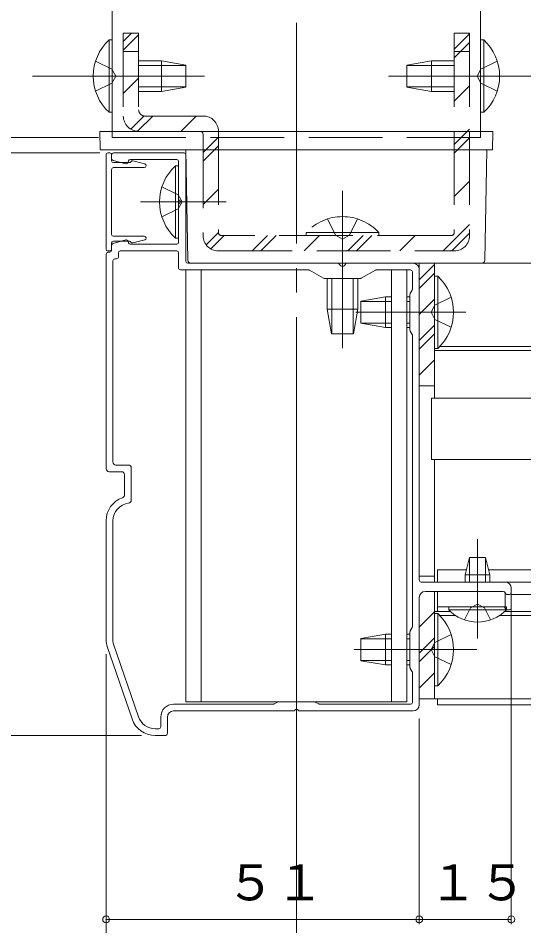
# Model space of a CAD drawing. Units: millimetres, scale not verified. Extents: x -1682 to -296, y -1188 to 1054.
# Drawn here: x -1189.7 to -1107.4, y -1064.8 to -916.8 of the extents above; entities that cross this region are included whole.
import ezdxf
from ezdxf.enums import TextEntityAlignment as Align

# ---------------------------------------------------------------- set-up
doc = ezdxf.new("R2010")
doc.units = ezdxf.units.MM
doc.header["$LTSCALE"] = 4
doc.linetypes.add('CHAIN2', pattern=[12, 9, -1, 1, -1])
doc.linetypes.add('DASHED3', pattern=[4, 3, -1])
for name, color, linetype, lineweight in [('0-3_YKK_11', 7, 'Continuous', 9), ('0-4_YKK_12', 2, 'Continuous', 9), ('0-6_YKK_13', 4, 'Continuous', 9), ('0-7_YKK_D', 6, 'Continuous', 9)]:
    doc.layers.add(name, color=color, linetype=linetype, lineweight=lineweight)
doc.styles.add('ＭＳ ゴシック', font='')
doc.styles.get('ＭＳ ゴシック').set_extended_font_data('MS Gothic')

msp = doc.modelspace()

# ---------------------------------------------------------------- linework, layer by layer
at = {"layer": '0-3_YKK_11'}
for p, q in [((-1175.393, -939.071), (-1175.393, -954.471)), ((-1174.794, -938.771), (-1175.094, -938.771)), ((-1174.494, -939.708), (-1174.494, -939.071)), ((-1174.494, -939.071), (-1174.494, -940.071)), ((-1174.194, -938.771), (-1162.694, -938.771)), ((-1162.393, -956.471), (-1162.393, -939.071)), ((-1172.171, -940.56), (-1174.271, -939.997)), ((-1171.613, -940.371), (-1174.194, -940.371)), ((-1174.194, -941.171), (-1169.188, -941.171)), ((-1171.804, -940.348), (-1171.736, -940.093)), ((-1163.893, -939.871), (-1171.446, -939.871)), ((-1169.112, -940.591), (-1171.016, -940.081)), ((-1163.594, -946.313), (-1163.594, -940.171)), ((-1174.494, -941.471), (-1174.494, -952.071)), ((-1163.594, -953.371), (-1163.594, -947.229)), ((-1172.171, -952.981), (-1174.271, -953.544)), ((-1169.188, -952.371), (-1174.194, -952.371)), ((-1169.112, -952.951), (-1171.016, -953.461)), ((-1174.494, -953.471), (-1174.494, -954.471)), ((-1174.494, -954.67), (-1174.494, -953.834)), ((-1171.613, -953.171), (-1174.194, -953.171)), ((-1171.804, -953.193), (-1171.735, -953.449)), ((-1163.893, -953.671), (-1171.446, -953.671)), ((-1175.393, -955.27), (-1175.393, -990.271)), ((-1174.794, -954.771), (-1175.094, -954.771)), ((-1174.793, -954.97), (-1175.093, -954.97)), ((-1173.394, -955.071), (-1173.394, -955.77)), ((-1163.893, -954.771), (-1173.094, -954.771)), ((-1163.594, -957.571), (-1163.594, -955.071)), ((-1174.293, -956.37), (-1174.293, -989.171)), ((-1173.694, -956.07), (-1173.993, -956.07)), ((-1137.635, -956.771), (-1162.094, -956.771)), ((-1125.393, -956.771), (-1136.152, -956.771)), ((-1142.399, -957.871), (-1163.294, -957.871)), ((-1139.963, -959.231), (-1142.249, -957.911)), ((-1133.824, -959.231), (-1131.538, -957.911)), ((-1125.793, -957.871), (-1131.388, -957.871)), ((-1125.494, -960.998), (-1125.494, -958.171)), ((-1124.393, -1008.471), (-1124.393, -957.771)), ((-1133.974, -959.271), (-1139.813, -959.271)), ((-1125.894, -961.851), (-1125.894, -967.691)), ((-1125.853, -961.701), (-1125.534, -961.148)), ((-1125.853, -967.841), (-1125.534, -968.394)), ((-1125.494, -1015.998), (-1125.494, -968.544)), ((-1173.794, -989.671), (-1171.793, -989.671)), ((-1174.894, -990.771), (-1172.893, -990.771)), ((-1172.394, -991.271), (-1172.394, -994.528)), ((-1171.294, -990.171), (-1171.294, -995.395)), ((-1175.393, -998.771), (-1175.393, -1018.271)), ((-1174.293, -998.771), (-1174.293, -1018.271)), ((-1110.394, -1008.771), (-1124.094, -1008.771)), ((-1123.394, -1010.271), (-1110.693, -1010.271)), ((-1109.394, -1010.471), (-1109.394, -1009.771)), ((-1124.393, -1028.771), (-1124.393, -1011.271)), ((-1110.102, -1010.771), (-1109.693, -1010.771)), ((-1125.853, -1016.701), (-1125.534, -1016.148)), ((-1125.894, -1016.851), (-1125.894, -1022.691)), ((-1175.231, -1019.244), (-1171.177, -1031.068)), ((-1174.191, -1018.887), (-1170.137, -1030.712)), ((-1125.853, -1022.841), (-1125.534, -1023.394)), ((-1125.494, -1028.371), (-1125.494, -1023.544)), ((-1147.463, -1028.311), (-1148.017, -1028.631)), ((-1141.474, -1028.271), (-1147.313, -1028.271)), ((-1141.324, -1028.311), (-1140.77, -1028.631)), ((-1164.394, -1028.671), (-1148.167, -1028.671)), ((-1164.394, -1029.771), (-1144.913, -1029.771)), ((-1143.874, -1029.771), (-1125.393, -1029.771)), ((-1140.62, -1028.671), (-1125.793, -1028.671)), ((-1166.494, -1032.371), (-1166.494, -1030.771)), ((-1165.393, -1030.771), (-1165.393, -1033.471)), ((-1166.793, -1032.671), (-1167.393, -1032.671)), ((-1167.393, -1033.771), (-1165.693, -1033.771))]:
    msp.add_line(p, q, dxfattribs=at)
for centre, radius, start, end in [((-1175.094, -939.071), 0.3, 90, 180), ((-1174.794, -939.071), 0.3, 0, 90), ((-1174.194, -939.071), 0.3, 90, 180), ((-1174.194, -939.708), 0.3, 180, 255), ((-1162.694, -939.071), 0.3, 0, 90), ((-1174.194, -940.071), 0.3, 180, 270), ((-1174.194, -941.471), 0.3, 90, 180), ((-1172.093, -940.27), 0.3, 255, 345), ((-1171.446, -940.171), 0.3, 90, 165), ((-1171.613, -940.071), 0.3, 270, 330), ((-1171.094, -940.371), 0.3, 75.00032, 150), ((-1169.188, -940.876), 0.295, 270, 74.99791), ((-1163.893, -940.171), 0.3, 0, 90), ((-1163.394, -946.313), 0.2, 180, 246.42181), ((-1163.394, -947.229), 0.2, 113.57817, 180), ((-1163.593, -946.771), 0.3, 293.57817, 66.42181), ((-1174.194, -952.071), 0.3, 180, 270), ((-1172.093, -953.271), 0.3, 15, 105), ((-1169.188, -952.666), 0.295, 285.00208, 90), ((-1175.094, -954.471), 0.3, 180, 270), ((-1174.794, -954.471), 0.3, 270, 0), ((-1174.194, -953.471), 0.3, 90, 180), ((-1174.194, -953.834), 0.3, 105, 180), ((-1171.446, -953.371), 0.3, 195, 270), ((-1171.613, -953.471), 0.3, 30, 90), ((-1171.094, -953.171), 0.3, 210, 284.99966), ((-1163.893, -953.371), 0.3, 270, 0), ((-1175.093, -955.27), 0.3, 90, 180), ((-1174.793, -954.67), 0.3, 270, 0), ((-1173.694, -955.77), 0.3, 270, 0), ((-1173.094, -955.071), 0.3, 90, 180), ((-1163.893, -955.071), 0.3, 0, 90), ((-1173.993, -956.37), 0.3, 90, 180), ((-1162.094, -956.471), 0.3, 180, 270), ((-1137.635, -957.071), 0.3, 22.02219, 90), ((-1136.893, -956.771), 0.5, 202.02219, 337.9778), ((-1136.152, -957.071), 0.3, 90, 157.9778), ((-1125.393, -957.771), 1, 0, 90), ((-1163.294, -957.571), 0.3, 180, 270), ((-1142.399, -958.171), 0.3, 60.0002, 90), ((-1131.388, -958.171), 0.3, 90, 119.99962), ((-1125.793, -958.171), 0.3, 0, 90), ((-1139.813, -958.971), 0.3, 240.0002, 270), ((-1133.974, -958.971), 0.3, 270, 299.99962), ((-1125.594, -961.851), 0.3, 150, 180), ((-1125.793, -960.998), 0.3, 330, 0), ((-1125.594, -967.691), 0.3, 180, 210), ((-1125.793, -968.544), 0.3, 0, 30), ((-1173.794, -989.171), 0.5, 180, 270), ((-1171.793, -990.171), 0.5, 0, 90), ((-1174.894, -990.271), 0.5, 180, 270), ((-1172.893, -991.271), 0.5, 0, 90), ((-1171.394, -998.771), 4, 109.47121, 180), ((-1171.394, -998.771), 2.9, 96.75612, 180), ((-1172.893, -994.528), 0.5, 289.47121, 0), ((-1171.793, -995.395), 0.5, 276.75612, 0), ((-1124.094, -1008.471), 0.3, 180, 270), ((-1110.394, -1009.771), 1, 0, 90), ((-1123.394, -1011.271), 1, 90, 180), ((-1110.693, -1010.571), 0.3, 9.59525, 90), ((-1110.102, -1010.471), 0.3, 189.59525, 270), ((-1109.693, -1010.471), 0.3, 270, 0), ((-1125.793, -1015.998), 0.3, 330, 0), ((-1125.593, -1016.851), 0.3, 150, 180), ((-1172.394, -1018.271), 3, 180, 198.92464), ((-1172.393, -1018.271), 1.9, 180, 198.92464), ((-1125.593, -1022.691), 0.3, 180, 210), ((-1125.793, -1023.544), 0.3, 0, 30), ((-1147.313, -1028.571), 0.3, 90, 119.99998), ((-1141.474, -1028.571), 0.3, 60, 90), ((-1125.793, -1028.371), 0.3, 270, 0), ((-1164.394, -1030.771), 2.1, 90, 180), ((-1164.394, -1030.771), 1, 90, 180), ((-1148.167, -1028.371), 0.3, 270, 300), ((-1144.913, -1029.471), 0.3, 270, 329.99966), ((-1144.393, -1029.771), 0.3, 30.00032, 149.99966), ((-1143.874, -1029.471), 0.3, 210.00032, 270), ((-1140.62, -1028.371), 0.3, 239.99998, 270), ((-1125.393, -1028.771), 1, 270, 0), ((-1167.393, -1029.771), 4, 198.92464, 270), ((-1167.393, -1029.771), 2.9, 198.92464, 270), ((-1166.793, -1032.371), 0.3, 270, 0), ((-1165.693, -1033.471), 0.3, 270, 0)]:
    msp.add_arc(centre, radius, start, end, dxfattribs=at)
at = {"layer": '0-4_YKK_12'}
for p, q in [((-1174.393, -821.562), (-1174.393, -935.271)), ((-1114.393, -935.271), (-1114.393, -821.562)), ((-1162.393, -1028.271), (-1162.393, -957.871)), ((-1159.893, -957.871), (-1159.893, -1028.271)), ((-1128.894, -957.871), (-1128.894, -1028.271)), ((-1126.393, -1028.271), (-1126.393, -957.871)), ((-1122.394, -978.771), (-1122.394, -988.771)), ((-1122.394, -978.771), (-1041.688, -978.771)), ((-1122.394, -988.771), (-1041.688, -988.771)), ((-1121.393, -1006.771), (-1116.693, -1006.771)), ((-1121.393, -1006.771), (-1121.393, -1008.771)), ((-1113.093, -1006.771), (-1081.894, -1006.771)), ((-1041.688, -1008.771), (-1121.393, -1008.771)), ((-1121.393, -1010.271), (-1121.393, -1013.564)), ((-1110.398, -1013.021), (-1110.398, -1010.521)), ((-1109.393, -1012.971), (-1109.393, -1010.471)), ((-1041.688, -1010.771), (-1109.393, -1010.771)), ((-1121.393, -1012.771), (-1110.693, -1012.771)), ((-1110.102, -1013.271), (-1109.693, -1013.271)), ((-1162.393, -1028.271), (-1126.393, -1028.271)), ((-1121.393, -1027.771), (-1121.393, -1028.771)), ((-1121.393, -1028.771), (-1041.688, -1028.771))]:
    msp.add_line(p, q, dxfattribs=at)
at = {"layer": '0-4_YKK_12', "linetype": 'CHAIN2'}
msp.add_line((-1144.393, -821.562), (-1144.393, -1060.98), dxfattribs=at)
at = {"layer": '0-4_YKK_12', "linetype": 'DASHED3'}
for p, q in [((-1174.393, -935.271), (-1174.393, -936.271)), ((-1114.393, -936.271), (-1114.393, -935.271)), ((-1114.393, -936.271), (-1174.393, -936.271))]:
    msp.add_line(p, q, dxfattribs=at)
at = {"layer": '0-4_YKK_12'}
for centre, start, end in [((-1110.693, -1013.071), 9.59525, 90), ((-1110.102, -1012.971), 189.59525, 270), ((-1109.693, -1012.971), 270, 0)]:
    msp.add_arc(centre, 0.3, start, end, dxfattribs=at)
at = {"layer": '0-6_YKK_13'}
for p, q in [((-1174.905, -920.371), (-1174.905, -928.771)), ((-1174.394, -920.371), (-1174.905, -920.371)), ((-1174.394, -920.371), (-1174.394, -928.771)), ((-1114.393, -920.371), (-1114.393, -928.771)), ((-1114.393, -920.371), (-1113.882, -920.371)), ((-1113.882, -920.371), (-1113.882, -928.771)), ((-1174.905, -932.171), (-1174.905, -923.771)), ((-1174.394, -932.171), (-1174.394, -923.771)), ((-1114.393, -932.171), (-1114.393, -923.771)), ((-1113.882, -932.171), (-1113.882, -923.771)), ((-1174.394, -932.171), (-1174.905, -932.171)), ((-1114.393, -932.171), (-1113.882, -932.171)), ((-1176.394, -935.271), (-1176.341, -938.271)), ((-1176.394, -935.271), (-1112.402, -935.271)), ((-1160.093, -935.271), (-1170.093, -935.271)), ((-1112.394, -935.271), (-1112.446, -938.27)), ((-1176.341, -938.271), (-1112.446, -938.271)), ((-1162.079, -956.28), (-1162.393, -938.271)), ((-1113.394, -938.271), (-1113.708, -956.28)), ((-1164.105, -940.871), (-1164.105, -949.271)), ((-1163.594, -940.871), (-1164.105, -940.871)), ((-1163.594, -940.871), (-1163.594, -949.271)), ((-1164.105, -952.671), (-1164.105, -944.271)), ((-1163.594, -952.671), (-1163.594, -944.271)), ((-1163.594, -952.671), (-1164.105, -952.671)), ((-1114.208, -956.771), (-1161.579, -956.771)), ((-1124.393, -956.771), (-1124.393, -1008.471)), ((-1121.893, -956.771), (-1124.393, -956.771)), ((-1084.393, -956.771), (-1124.393, -956.771)), ((-1124.393, -959.472), (-1121.893, -956.972)), ((-1121.893, -956.771), (-1121.893, -978.771)), ((-1124.393, -960.886), (-1121.893, -958.386)), ((-1121.893, -958.871), (-1121.893, -967.271)), ((-1121.893, -958.871), (-1121.382, -958.871)), ((-1121.382, -958.871), (-1121.382, -967.271)), ((-1139.394, -964.271), (-1139.394, -959.271)), ((-1138.644, -959.271), (-1138.644, -968.271)), ((-1135.144, -959.271), (-1135.144, -968.271)), ((-1134.393, -959.271), (-1134.393, -964.271)), ((-1133.894, -962.971), (-1129.893, -962.271)), ((-1133.894, -962.971), (-1133.894, -966.571)), ((-1128.894, -963.021), (-1133.894, -963.021)), ((-1128.894, -962.271), (-1129.893, -962.271)), ((-1129.893, -962.271), (-1129.893, -967.271)), ((-1125.894, -962.271), (-1126.393, -962.271)), ((-1125.894, -963.021), (-1126.393, -963.021)), ((-1124.393, -965.129), (-1121.893, -962.629)), ((-1121.893, -970.671), (-1121.893, -962.271)), ((-1121.382, -970.671), (-1121.382, -962.271)), ((-1138.694, -968.271), (-1139.394, -964.271)), ((-1139.394, -964.271), (-1134.393, -964.271)), ((-1135.094, -968.271), (-1134.393, -964.271)), ((-1128.894, -966.521), (-1133.894, -966.521)), ((-1133.894, -966.571), (-1129.893, -967.271)), ((-1129.893, -967.271), (-1128.894, -967.271)), ((-1125.894, -966.521), (-1126.393, -966.521)), ((-1126.393, -967.271), (-1125.894, -967.271)), ((-1124.393, -969.371), (-1121.893, -966.871)), ((-1135.094, -968.271), (-1138.694, -968.271)), ((-1124.393, -970.786), (-1121.893, -968.286)), ((-1121.893, -970.671), (-1121.382, -970.671)), ((-1084.393, -970.331), (-1121.035, -970.331)), ((-1084.393, -970.978), (-1121.893, -970.978)), ((-1124.393, -975.028), (-1121.893, -972.528)), ((-1121.893, -976.771), (-1124.393, -976.771)), ((-1121.893, -988.771), (-1121.893, -1008.771)), ((-1113.593, -1004.771), (-1116.194, -1004.771)), ((-1113.593, -1008.771), (-1113.593, -1004.771)), ((-1113.593, -1004.771), (-1112.894, -1007.571)), ((-1121.893, -1007.771), (-1124.393, -1007.771)), ((-1116.893, -1007.571), (-1116.893, -1008.771)), ((-1116.893, -1007.571), (-1112.894, -1007.571)), ((-1112.894, -1008.771), (-1112.894, -1007.571)), ((-1121.893, -1010.271), (-1121.893, -1027.771)), ((-1124.393, -1011.271), (-1124.393, -1027.771)), ((-1124.393, -1016.129), (-1121.893, -1013.629)), ((-1119.303, -1013.564), (-1121.893, -1013.564)), ((-1119.593, -1012.771), (-1119.593, -1013.282)), ((-1119.593, -1012.771), (-1112.894, -1012.771)), ((-1119.593, -1013.282), (-1112.894, -1013.282)), ((-1110.193, -1012.771), (-1116.893, -1012.771)), ((-1110.193, -1013.282), (-1116.893, -1013.282)), ((-1084.393, -1013.564), (-1110.484, -1013.564)), ((-1110.193, -1012.771), (-1110.193, -1013.282)), ((-1121.893, -1013.871), (-1121.893, -1022.271)), ((-1121.893, -1013.871), (-1121.382, -1013.871)), ((-1121.382, -1013.871), (-1121.382, -1022.271)), ((-1118.466, -1014.211), (-1121.035, -1014.211)), ((-1084.393, -1014.211), (-1111.321, -1014.211)), ((-1133.894, -1017.971), (-1129.893, -1017.271)), ((-1133.894, -1017.971), (-1133.894, -1021.571)), ((-1128.894, -1018.021), (-1133.894, -1018.021)), ((-1128.894, -1017.271), (-1129.893, -1017.271)), ((-1129.893, -1017.271), (-1129.893, -1022.271)), ((-1125.894, -1017.271), (-1126.393, -1017.271)), ((-1125.894, -1018.021), (-1126.393, -1018.021)), ((-1124.393, -1020.371), (-1121.893, -1017.871)), ((-1121.893, -1025.671), (-1121.893, -1017.271)), ((-1121.382, -1025.671), (-1121.382, -1017.271)), ((-1124.393, -1021.786), (-1121.893, -1019.286)), ((-1128.894, -1021.521), (-1133.894, -1021.521)), ((-1133.894, -1021.571), (-1129.893, -1022.271)), ((-1129.893, -1022.271), (-1128.894, -1022.271)), ((-1125.894, -1021.521), (-1126.393, -1021.521)), ((-1126.393, -1022.271), (-1125.894, -1022.271)), ((-1124.393, -1026.028), (-1121.893, -1023.528)), ((-1121.893, -1025.671), (-1121.382, -1025.671)), ((-1084.393, -1027.771), (-1124.393, -1027.771))]:
    msp.add_line(p, q, dxfattribs=at)
at = {"layer": '0-6_YKK_13', "linetype": 'DASHED3'}
for p, q in [((-1172.593, -920.611), (-1171.253, -919.271)), ((-1172.593, -922.025), (-1170.093, -919.525)), ((-1170.093, -919.271), (-1170.093, -931.771)), ((-1116.194, -919.271), (-1118.694, -919.271)), ((-1118.694, -919.271), (-1118.694, -935.271)), ((-1118.694, -921.865), (-1116.194, -919.365)), ((-1116.194, -919.271), (-1116.194, -935.271)), ((-1118.694, -923.28), (-1116.194, -920.78)), ((-1172.593, -922.271), (-1170.093, -922.271)), ((-1118.694, -922.271), (-1116.194, -922.271)), ((-1177.11, -923.821), (-1174.445, -925.121)), ((-1170.093, -923.771), (-1166.394, -923.771)), ((-1170.093, -924.521), (-1162.393, -924.521)), ((-1166.394, -923.771), (-1166.394, -928.771)), ((-1162.393, -924.471), (-1166.394, -923.771)), ((-1162.393, -924.471), (-1162.393, -928.071)), ((-1126.393, -924.471), (-1122.394, -923.771)), ((-1126.393, -924.471), (-1126.393, -928.071)), ((-1118.694, -924.521), (-1126.393, -924.521)), ((-1111.677, -923.821), (-1114.342, -925.121)), ((-1174.445, -925.121), (-1173.833, -926.271)), ((-1174.445, -927.421), (-1173.833, -926.271)), ((-1114.342, -925.121), (-1114.954, -926.271)), ((-1114.342, -927.421), (-1114.954, -926.271)), ((-1177.11, -928.721), (-1174.445, -927.421)), ((-1172.593, -929.096), (-1170.093, -926.596)), ((-1118.694, -930.351), (-1116.194, -927.851)), ((-1111.677, -928.721), (-1114.342, -927.421)), ((-1170.093, -928.021), (-1162.393, -928.021)), ((-1166.394, -928.771), (-1170.093, -928.771)), ((-1162.393, -928.071), (-1166.394, -928.771)), ((-1118.694, -928.021), (-1126.393, -928.021)), ((-1126.393, -928.071), (-1122.394, -928.771)), ((-1122.394, -928.771), (-1118.694, -928.771)), ((-1171.355, -934.929), (-1169.192, -932.766)), ((-1170.276, -935.264), (-1167.783, -932.771)), ((-1159.594, -932.771), (-1169.093, -932.771)), ((-1163.212, -935.271), (-1160.712, -932.771)), ((-1157.094, -935.271), (-1157.094, -951.771)), ((-1118.694, -937.422), (-1116.194, -934.922)), ((-1118.694, -935.271), (-1118.694, -951.771)), ((-1116.194, -935.271), (-1116.194, -952.271)), ((-1159.594, -935.771), (-1159.594, -952.271)), ((-1159.594, -938.724), (-1157.094, -936.224)), ((-1118.694, -938.836), (-1116.194, -936.336)), ((-1159.594, -940.138), (-1157.094, -937.638)), ((-1118.694, -945.907), (-1116.194, -943.407)), ((-1166.31, -944.321), (-1163.645, -945.621)), ((-1163.645, -945.621), (-1163.033, -946.771)), ((-1159.594, -947.209), (-1157.094, -944.709)), ((-1163.645, -947.921), (-1163.033, -946.771)), ((-1166.31, -949.221), (-1163.645, -947.921)), ((-1139.344, -949.554), (-1138.044, -952.22)), ((-1120.486, -954.771), (-1116.194, -950.478)), ((-1159.09, -953.776), (-1157.093, -951.78)), ((-1158.338, -954.439), (-1156.17, -952.271)), ((-1119.193, -952.271), (-1156.594, -952.271)), ((-1151.599, -954.771), (-1149.099, -952.271)), ((-1150.185, -954.771), (-1147.685, -952.271)), ((-1143.114, -954.771), (-1140.614, -952.271)), ((-1142.794, -952.271), (-1142.794, -951.76)), ((-1130.993, -951.76), (-1142.794, -951.76)), ((-1138.044, -952.22), (-1136.893, -952.831)), ((-1136.043, -954.771), (-1133.543, -952.271)), ((-1134.628, -954.771), (-1132.128, -952.271)), ((-1130.993, -952.271), (-1130.993, -951.76)), ((-1127.557, -954.771), (-1125.057, -952.271)), ((-1119.072, -954.771), (-1116.194, -951.892)), ((-1157.094, -954.771), (-1118.694, -954.771)), ((-1113.743, -1012.977), (-1114.894, -1012.366)), ((-1112.793, -1014.925), (-1113.743, -1012.977))]:
    msp.add_line(p, q, dxfattribs=at)
at = {"layer": '0-6_YKK_13', "linetype": 'CHAIN2'}
for p, q in [((-1187.394, -926.271), (-1159.393, -926.271)), ((-1101.393, -926.271), (-1129.394, -926.271)), ((-1136.893, -944.964), (-1136.893, -970.648)), ((-1169.793, -946.771), (-1155.859, -946.771)), ((-1116.773, -964.771), (-1134.727, -964.771)), ((-1114.894, -1017.944), (-1114.894, -1001.754)), ((-1115.019, -1019.771), (-1135.01, -1019.771))]:
    msp.add_line(p, q, dxfattribs=at)
at = {"layer": '0-6_YKK_13', "linetype": 'DASHED3'}
for points in [[(-1170.093, -919.271), (-1172.593, -919.271), (-1172.593, -932.771)], [(-1118.694, -923.771), (-1122.394, -923.771), (-1122.394, -928.771)], [(-1134.443, -949.554), (-1135.743, -952.22), (-1136.893, -952.831)], [(-1119.177, -962.321), (-1121.842, -963.621), (-1122.454, -964.771)], [(-1119.177, -967.221), (-1121.842, -965.921), (-1122.454, -964.771)], [(-1116.994, -1014.925), (-1116.043, -1012.977), (-1114.894, -1012.366)], [(-1119.177, -1017.321), (-1121.842, -1018.621), (-1122.454, -1019.771)], [(-1119.177, -1022.221), (-1121.842, -1020.921), (-1122.454, -1019.771)]]:
    msp.add_lwpolyline(points, dxfattribs=at)
at = {"layer": '0-6_YKK_13'}
msp.add_lwpolyline([(-1116.194, -1008.771), (-1116.194, -1004.771), (-1116.893, -1007.571)], dxfattribs=at)
for centre, radius, start, end in [((-1169.476, -926.271), 8.017, 132.61678, 227.38321), ((-1119.311, -926.271), 8.017, 312.61678, 47.38321), ((-1160.093, -935.771), 0.5, 0, 90), ((-1158.676, -946.771), 8.017, 132.61678, 227.38321), ((-1161.579, -956.271), 0.5, 181, 270), ((-1114.208, -956.271), 0.5, 270, 358.99998), ((-1126.811, -964.771), 8.017, 312.61678, 47.38321), ((-1114.894, -1008.723), 6.548, 224.12695, 315.87303), ((-1126.811, -1019.771), 8.017, 312.61678, 47.38321)]:
    msp.add_arc(centre, radius, start, end, dxfattribs=at)
at = {"layer": '0-6_YKK_13', "linetype": 'DASHED3'}
for centre, radius, start, end in [((-1169.093, -931.771), 1, 180, 270), ((-1170.093, -932.771), 2.5, 180, 270), ((-1159.594, -935.271), 2.5, 0, 90), ((-1136.893, -957.188), 8.017, 42.6167, 137.38329), ((-1157.094, -952.271), 2.5, 180, 270), ((-1156.594, -951.771), 0.5, 180, 270), ((-1119.193, -951.771), 0.5, 270, 0), ((-1118.694, -952.271), 2.5, 270, 0)]:
    msp.add_arc(centre, radius, start, end, dxfattribs=at)
at = {"layer": '0-7_YKK_D'}
for p, q in [((-1176.642, -936.271), (-1266.098, -936.271)), ((-1176.442, -938.771), (-1206.128, -938.771)), ((-1144.393, -989.187), (-1144.394, -1094.208)), ((-1144.393, -989.187), (-1144.393, -1094.208)), ((-1144.393, -989.187), (-1144.393, -1124.476)), ((-1109.394, -1012.02), (-1109.394, -1064.506)), ((-1175.393, -1020.52), (-1175.393, -1094.208)), ((-1175.393, -1020.52), (-1175.393, -1064.506)), ((-1124.393, -1031.02), (-1124.393, -1064.506)), ((-1124.393, -1031.02), (-1124.393, -1064.506)), ((-1169.642, -1033.771), (-1266.098, -1033.771)), ((-1169.642, -1033.771), (-1236.113, -1033.771)), ((-1169.642, -1033.771), (-1206.128, -1033.771)), ((-1175.393, -1063.756), (-1124.393, -1063.756)), ((-1109.394, -1063.756), (-1124.393, -1063.756))]:
    msp.add_line(p, q, dxfattribs=at)
for centre, start, end in [((-1175.393, -1063.756), 0, 180), ((-1175.393, -1063.756), 180, 0), ((-1124.393, -1063.756), 0, 180), ((-1124.393, -1063.756), 0, 180), ((-1124.393, -1063.756), 180, 0), ((-1124.393, -1063.756), 180, 0), ((-1109.394, -1063.756), 0, 180), ((-1109.394, -1063.756), 180, 0)]:
    msp.add_arc(centre, 0.562, start, end, dxfattribs=at)

# ---------------------------------------------------------------- texts
at = {"layer": '0-7_YKK_D', "color": 4, "style": 'ＭＳ ゴシック'}
for s, p in [('５１', (-1155.863, -1062.407)), ('１５', (-1122.863, -1062.407))]:
    msp.add_text(s, height=5.865, dxfattribs=at).set_placement(p, align=Align.BOTTOM_LEFT)

doc.saveas('drawing.dxf')
